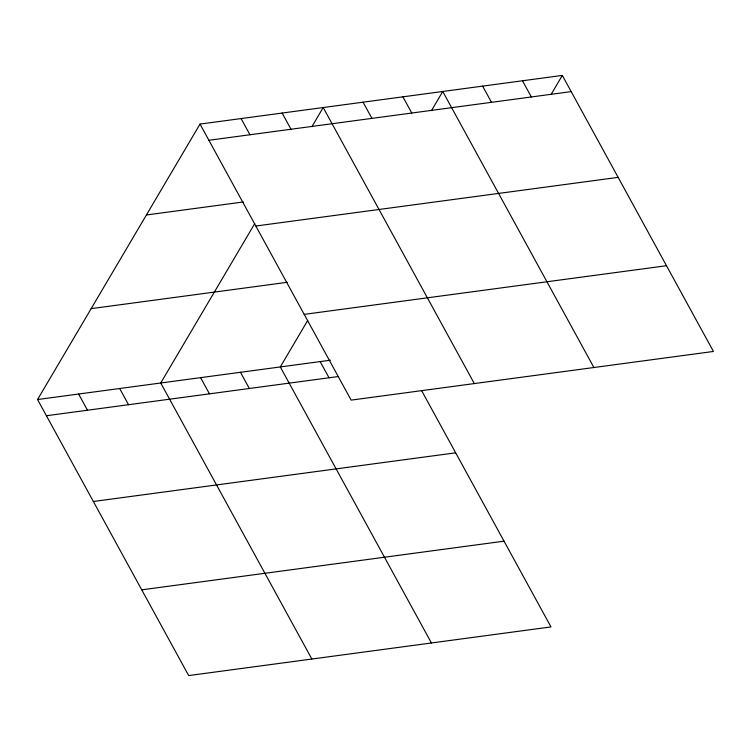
<?xml version="1.0" encoding="UTF-8"?>
<svg xmlns="http://www.w3.org/2000/svg" width="751" height="751" viewBox="0 0 751 751"><rect width="100%" height="100%" fill="white"/><g stroke="black" fill="none" stroke-linecap="round" stroke-linejoin="round"><path stroke-width="1.13" d="M421.583 390.558L550.981 626.916L188.679 675.581L37.55 399.541L200.019 124.084L562.321 75.419L713.45 351.459L351.139 400.114L200.019 124.084M254.739 223.62L160.733 383.001L311.862 659.04M311.881 126.722L323.202 107.534L474.322 383.573M307.703 320.48L280.301 366.939L431.421 642.978M431.44 110.669L442.761 91.481L593.891 367.511M551.009 94.607L562.321 75.419M208.881 140.277L571.192 91.613M146.398 214.983L243.352 201.963M255.828 226.023L618.139 177.367M91.162 308.642L287.22 282.31M304.193 314.369L666.503 265.713M37.55 399.541L330.402 360.208M46.421 415.744L338.128 376.561M93.359 501.49L455.669 452.825M141.732 589.835L504.043 541.171M522.471 80.77L531.342 96.973M482.621 86.121L491.483 102.324M402.911 96.832L411.773 113.026M363.052 102.183L371.923 118.376M282.141 113.054L291.003 129.247M241.08 118.564L249.942 134.758M320.151 361.588L329.022 377.781M240.442 372.289L249.313 388.492M200.592 377.65L209.454 393.843M119.672 388.511L128.543 404.714M78.611 394.031L87.482 410.224"/></g></svg>
